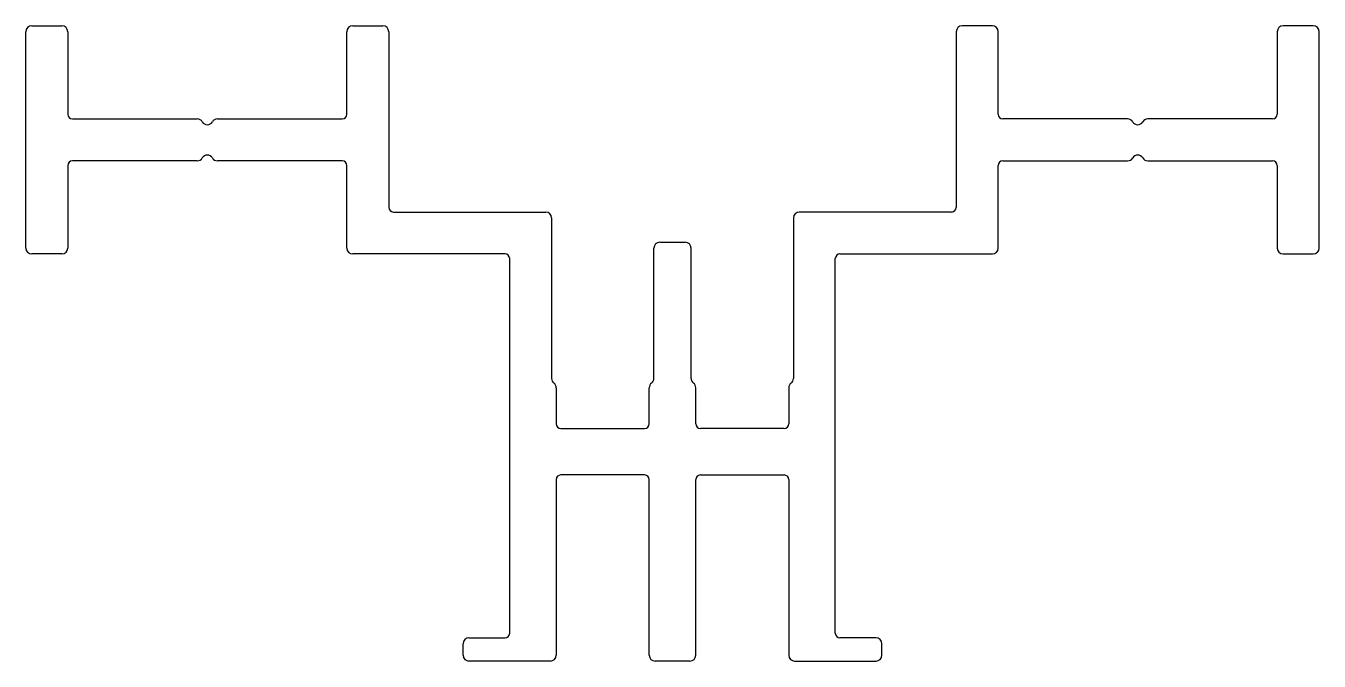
# Model space of a CAD drawing. Extents: x 658.3 to 713.9, y 707.3 to 734.6.
import ezdxf

# ---------------------------------------------------------------- set-up
doc = ezdxf.new("R2010")
doc.units = 0
doc.layers.get('0').update_dxf_attribs({"linetype": 'CONTINUOUS'})

msp = doc.modelspace()

# ---------------------------------------------------------------- linework, layer by layer
for p, q in [((658.526, 734.634), (659.826, 734.634)), ((672.326, 734.634), (673.626, 734.634)), ((699.826, 734.634), (698.526, 734.634)), ((713.626, 734.634), (712.326, 734.634)), ((658.276, 725.084), (658.276, 734.384)), ((660.076, 734.384), (660.076, 730.834)), ((672.076, 730.834), (672.076, 734.384)), ((673.876, 734.384), (673.876, 726.834)), ((698.276, 734.384), (698.276, 726.834)), ((700.076, 730.834), (700.076, 734.384)), ((712.076, 734.384), (712.076, 730.834)), ((713.876, 725.084), (713.876, 734.384)), ((660.276, 730.634), (665.643, 730.634)), ((666.509, 730.634), (671.876, 730.634)), ((705.643, 730.634), (700.276, 730.634)), ((711.876, 730.634), (706.509, 730.634)), ((660.076, 728.634), (660.076, 725.084)), ((665.643, 728.834), (660.276, 728.834)), ((671.876, 728.834), (666.509, 728.834)), ((672.076, 725.084), (672.076, 728.634)), ((700.076, 725.084), (700.076, 728.634)), ((700.276, 728.834), (705.643, 728.834)), ((706.509, 728.834), (711.876, 728.834)), ((712.076, 728.634), (712.076, 725.084)), ((674.076, 726.634), (680.626, 726.634)), ((680.876, 726.384), (680.876, 719.484)), ((691.276, 726.384), (691.276, 719.484)), ((698.076, 726.634), (691.526, 726.634)), ((685.276, 719.484), (685.276, 725.084)), ((685.526, 725.334), (686.626, 725.334)), ((686.876, 719.484), (686.876, 725.084)), ((659.826, 724.834), (658.526, 724.834)), ((678.876, 724.834), (672.326, 724.834)), ((679.076, 708.534), (679.076, 724.634)), ((693.076, 708.534), (693.076, 724.634)), ((693.276, 724.834), (699.826, 724.834)), ((712.326, 724.834), (713.626, 724.834)), ((681.076, 719.084), (681.076, 717.534)), ((685.076, 717.534), (685.076, 719.084)), ((687.076, 717.534), (687.076, 719.084)), ((691.076, 719.084), (691.076, 717.534)), ((681.276, 717.334), (684.876, 717.334)), ((690.876, 717.334), (687.276, 717.334)), ((681.076, 715.134), (681.076, 707.584)), ((684.876, 715.334), (681.276, 715.334)), ((685.076, 707.584), (685.076, 715.134)), ((687.076, 707.584), (687.076, 715.134)), ((687.276, 715.334), (690.876, 715.334)), ((691.076, 715.134), (691.076, 707.584)), ((677.076, 707.584), (677.076, 708.084)), ((677.326, 708.334), (678.876, 708.334)), ((694.826, 708.334), (693.276, 708.334)), ((695.076, 707.584), (695.076, 708.084)), ((680.826, 707.334), (677.326, 707.334)), ((686.826, 707.334), (685.326, 707.334)), ((691.326, 707.334), (694.826, 707.334))]:
    msp.add_line(p, q)
for centre, radius, start, end in [((658.526, 734.384), 0.25, 90, 180), ((659.826, 734.384), 0.25, 0, 90), ((672.326, 734.384), 0.25, 90, 180), ((673.626, 734.384), 0.25, 0, 90), ((698.526, 734.384), 0.25, 90, 180), ((699.826, 734.384), 0.25, 0, 90), ((712.326, 734.384), 0.25, 90, 180), ((713.626, 734.384), 0.25, 0, 90), ((660.276, 730.834), 0.2, 180, 270), ((665.643, 730.384), 0.25, 30, 90), ((666.509, 730.384), 0.25, 90, 150), ((671.876, 730.834), 0.2, 270, 0), ((700.276, 730.834), 0.2, 180, 270), ((705.643, 730.384), 0.25, 30, 90), ((706.509, 730.384), 0.25, 90, 150), ((711.876, 730.834), 0.2, 270, 0), ((666.076, 730.634), 0.25, 210, 330), ((706.076, 730.634), 0.25, 210, 330), ((665.643, 729.084), 0.25, 270, 330), ((666.076, 728.834), 0.25, 30, 150), ((666.509, 729.084), 0.25, 210, 270), ((705.643, 729.084), 0.25, 270, 330), ((706.076, 728.834), 0.25, 30, 150), ((706.509, 729.084), 0.25, 210, 270), ((660.276, 728.634), 0.2, 90, 180), ((671.876, 728.634), 0.2, 0, 90), ((700.276, 728.634), 0.2, 90, 180), ((711.876, 728.634), 0.2, 0, 90), ((674.076, 726.834), 0.2, 180, 270), ((698.076, 726.834), 0.2, 270, 0), ((680.626, 726.384), 0.25, 0, 90), ((691.526, 726.384), 0.25, 90, 180), ((658.526, 725.084), 0.25, 180, 270), ((659.826, 725.084), 0.25, 270, 0), ((672.326, 725.084), 0.25, 180, 270), ((685.526, 725.084), 0.25, 90, 180), ((686.626, 725.084), 0.25, 0, 90), ((699.826, 725.084), 0.25, 270, 0), ((712.326, 725.084), 0.25, 180, 270), ((713.626, 725.084), 0.25, 270, 0), ((678.876, 724.634), 0.2, 0, 90), ((693.276, 724.634), 0.2, 90, 180), ((681.126, 719.484), 0.25, 180, 233.1301), ((685.026, 719.484), 0.25, 306.8699, 0), ((687.126, 719.484), 0.25, 180, 233.1301), ((691.026, 719.484), 0.25, 306.8699, 0), ((680.826, 719.084), 0.25, 0, 53.1301), ((685.326, 719.084), 0.25, 126.8699, 180), ((686.826, 719.084), 0.25, 0, 53.1301), ((691.326, 719.084), 0.25, 126.8699, 180), ((681.276, 717.534), 0.2, 180, 270), ((684.876, 717.534), 0.2, 270, 0), ((687.276, 717.534), 0.2, 180, 270), ((690.876, 717.534), 0.2, 270, 0), ((681.276, 715.134), 0.2, 90, 180), ((684.876, 715.134), 0.2, 0, 90), ((687.276, 715.134), 0.2, 90, 180), ((690.876, 715.134), 0.2, 0, 90), ((678.876, 708.534), 0.2, 270, 0), ((693.276, 708.534), 0.2, 180, 270), ((677.326, 708.084), 0.25, 90, 180), ((694.826, 708.084), 0.25, 0, 90), ((677.326, 707.584), 0.25, 180, 270), ((680.826, 707.584), 0.25, 270, 0), ((685.326, 707.584), 0.25, 180, 270), ((686.826, 707.584), 0.25, 270, 0), ((691.326, 707.584), 0.25, 180, 270), ((694.826, 707.584), 0.25, 270, 0)]:
    msp.add_arc(centre, radius, start, end)

doc.saveas('drawing.dxf')
